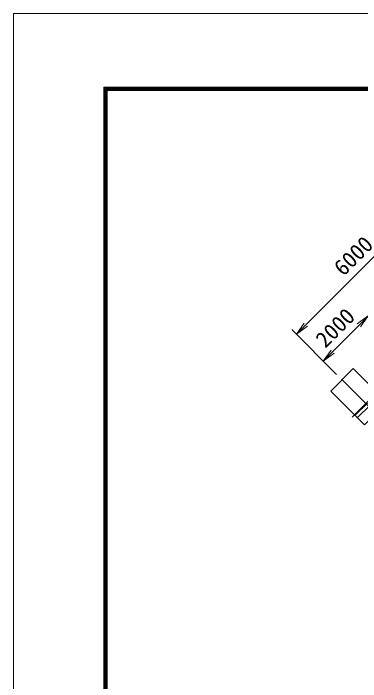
# Model space of a CAD drawing. Units: millimetres, scale not verified, with parts at other scales. Extents: x -14700 to 14700, y -10395 to 10395.
# Drawn here: x -14700 to -11069, y 3417 to 10395 of the extents above; entities that cross this region are included whole.
import ezdxf
from ezdxf.enums import TextEntityAlignment as Align

# ---------------------------------------------------------------- set-up
doc = ezdxf.new("R2010")
doc.units = ezdxf.units.MM
doc.header["$LTSCALE"] = 70
doc.linetypes.add('USER1', pattern=[50.8, 31.75, -6.35, 6.35, -6.35])
doc.linetypes.add('USER2', pattern=[5, 2.5, -0.5, 0.5, -0.5, 0.5, -0.5])
for name, color, linetype, lineweight in [('0-2_D-BMK', 2, 'USER1', 13), ('0-6_D-STR4', 7, 'Continuous', 9), ('0-7_D-BGD', 7, 'Continuous', 9), ('0-8_D-STR-DIM', 7, 'Continuous', 9), ('0-9_0', 7, 'Continuous', 9), ('0-B_D-TTL', 7, 'Continuous', 9)]:
    doc.layers.add(name, color=color, linetype=linetype, lineweight=lineweight)
doc.styles.add('ＭＳ ゴシック', font='')
doc.styles.get('ＭＳ ゴシック').set_extended_font_data('MS Gothic')

# ---------------------------------------------------------------- blocks, each defined once
blk = doc.blocks.new('_Open')
at = {"layer": '0-9_0'}
blk.add_line((-70, 11.67), (0, 0), dxfattribs=at)
blk.add_lwpolyline([(-70, -11.67), (0, 0), (-70, 0)], dxfattribs=at)

msp = doc.modelspace()

# ---------------------------------------------------------------- linework, layer by layer
at = {"layer": '0-2_D-BMK'}
msp.add_line((-11270.7, 6574.8), (-10881.79, 6185.89), dxfattribs=at)
msp.add_lwpolyline([(-11158.15, 6179.41), (-9602.52, 7735.04), (-6269.18, 7735.04), (-4713.55, 6179.41)], dxfattribs=at)
at = {"layer": '0-6_D-STR4'}
msp.add_lwpolyline([(-11146.37, 6686.17), (-11382.07, 6450.46), (-11028.52, 6096.91), (-10792.81, 6332.61)], close=True, dxfattribs=at)
at = {"layer": '0-7_D-BGD', "linetype": 'USER2'}
for points in [[(-11121.62, 6201.8), (-9598.38, 7725.04), (-6273.33, 7725.04), (-4744.19, 6195.91)], [(-11098.05, 6178.23), (-9584.57, 7691.71), (-6287.13, 7691.71), (-4767.76, 6172.34)]]:
    msp.add_lwpolyline(points, dxfattribs=at)
at = {"layer": '0-8_D-STR-DIM'}
for p, q in [((-11641.69, 7143.77), (-10425.46, 8360)), ((-11361.27, 6863.36), (-11087.86, 7136.77)), ((-11320.2, 6624.29), (-11790.18, 7094.28)), ((-11320.2, 6624.29), (-11509.76, 6813.86))]:
    msp.add_line(p, q, dxfattribs=at)
at = {"layer": '0-B_D-TTL', "color": 2, "lineweight": 18}
msp.add_lwpolyline([(-14700, 10395), (14700, 10395), (14700, -10395), (-14700, -10395)], close=True, dxfattribs=at)
at = {"layer": '0-B_D-TTL'}
for points in [[(-13755, 9625), (13755, 9625), (13755, -9625), (-13755, -9625)], [(-13746.25, 9616.25), (13746.25, 9616.25), (13746.25, -9616.25), (-13746.25, -9616.25)], [(-13737.5, 9607.5), (13737.5, 9607.5), (13737.5, -9607.5), (-13737.5, -9607.5)], [(-13728.75, 9598.75), (13728.75, 9598.75), (13728.75, -9598.75), (-13728.75, -9598.75)], [(-13720, 9590), (13720, 9590), (13720, -9590), (-13720, -9590)]]:
    msp.add_lwpolyline(points, close=True, dxfattribs=at)

# ---------------------------------------------------------------- block references
at = {"layer": '0-8_D-STR-DIM', "xscale": 2, "yscale": 2}
for p, rotation in [((-10988.86, 7235.77), 45), ((-11740.68, 7044.78), 225), ((-11460.27, 6764.36), 225)]:
    msp.add_blockref('_Open', p, dxfattribs=dict(at, rotation=rotation))

# ---------------------------------------------------------------- texts
at = {"layer": '0-8_D-STR-DIM', "style": 'ＭＳ ゴシック'}
for s, p in [('6000', (-11212.38, 7606.48)), ('2000', (-11402.75, 6855.28))]:
    msp.add_text(s, height=168.3, rotation=45, dxfattribs=at).set_placement(p, align=Align.BOTTOM_LEFT)

doc.saveas('drawing.dxf')
